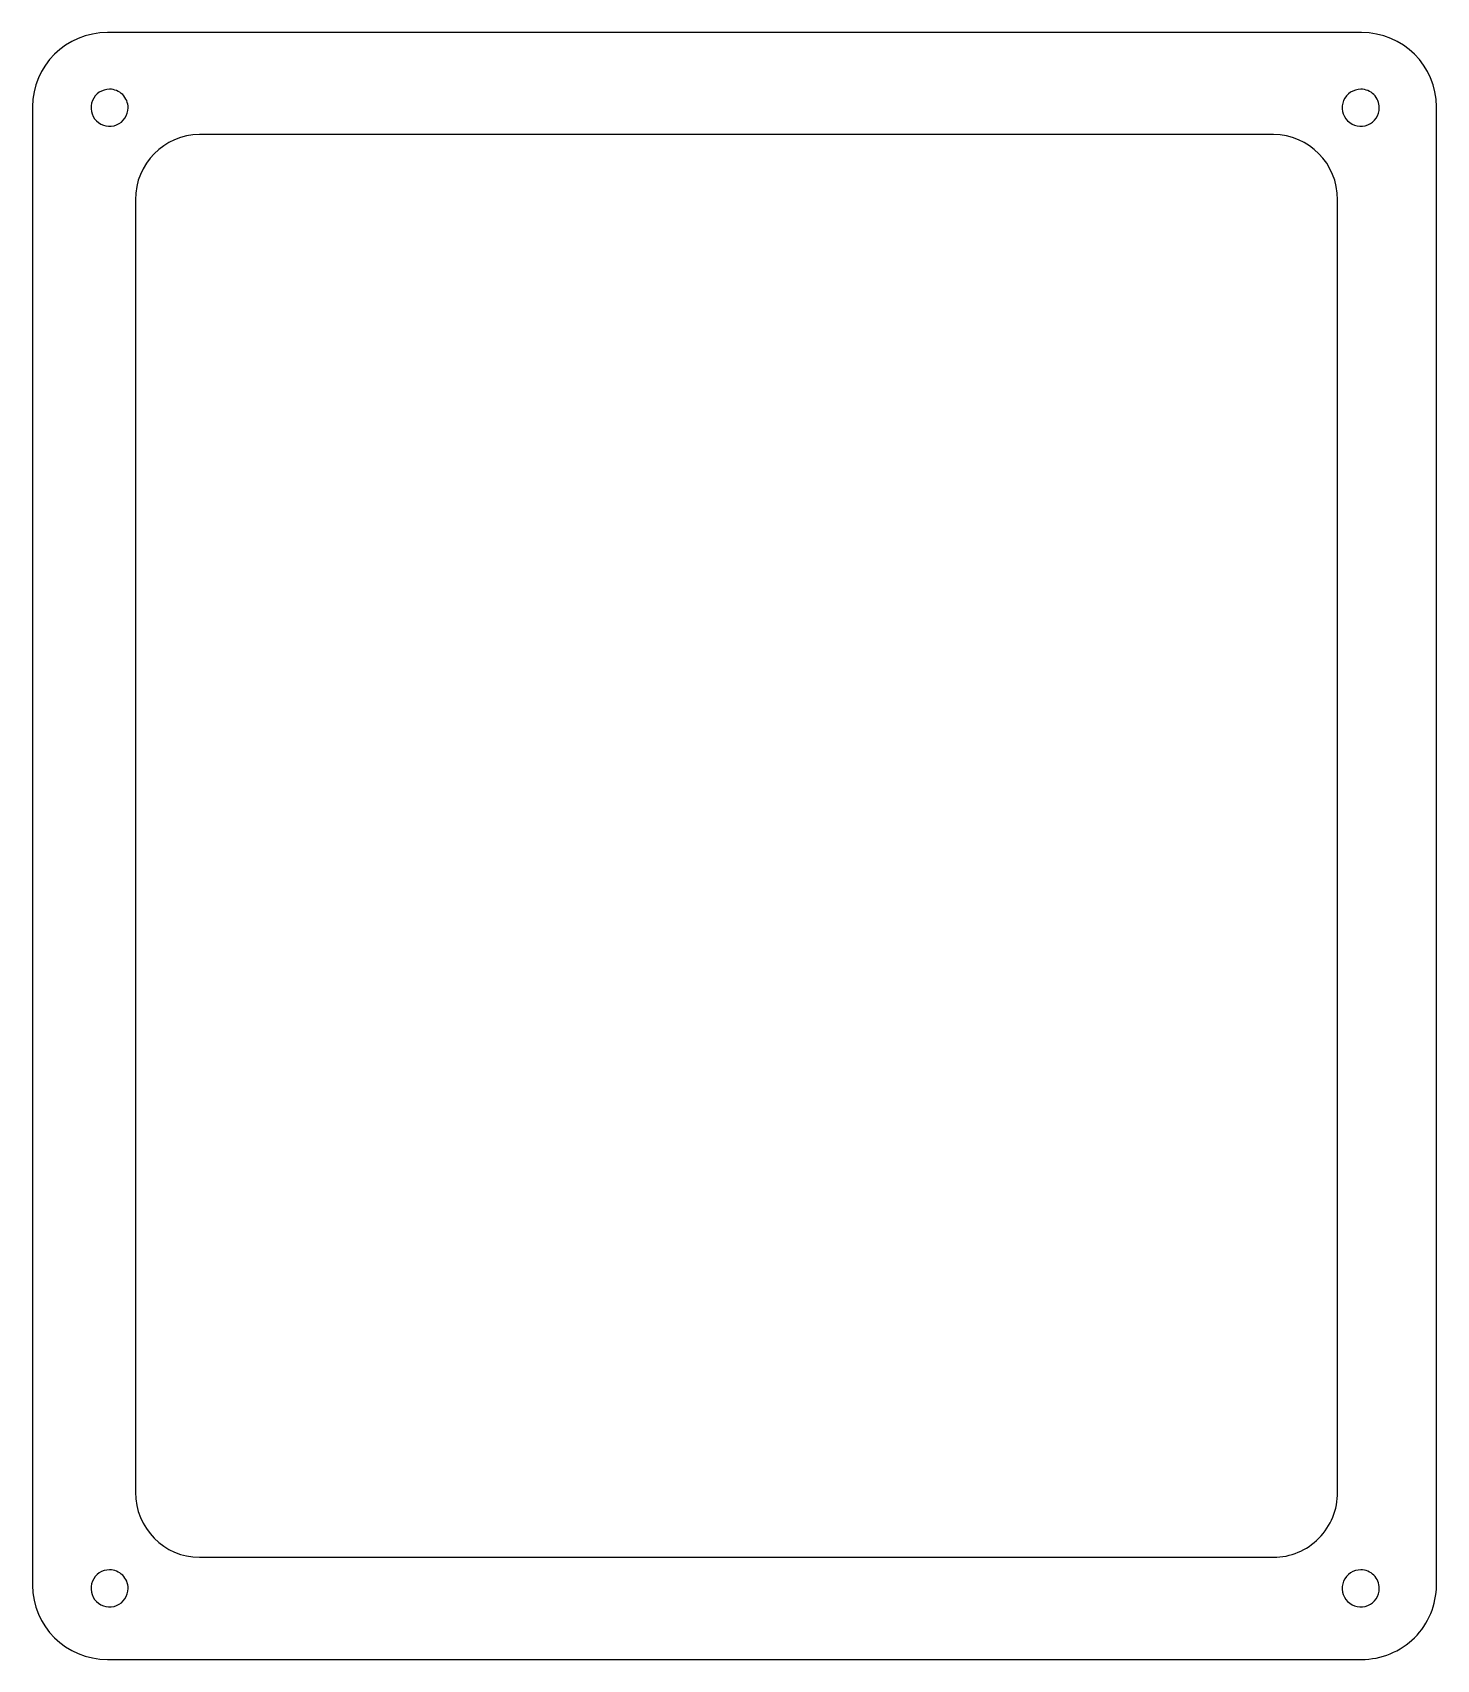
# Model space of a CAD drawing. Extents: x 22957961 to 55005243, y 13157706 to 50310267.
import ezdxf

# ---------------------------------------------------------------- set-up
doc = ezdxf.new("R2010")
doc.units = 0
doc.layers.get('0').update_dxf_attribs({"linetype": 'CONTINUOUS'})

msp = doc.modelspace()

# ---------------------------------------------------------------- linework, layer by layer
at = {"color": 7}
for points in [[(53296054.71288, 50310253.472223), (24667149.05418, 50310253.472223)], [(22957960.656646, 48611851.353711), (22957960.656646, 14856107.91096)], [(55005243.110414, 14856107.91096), (55005243.110414, 48611851.353711)], [(51285721.046111, 47978744.873482), (26770129.290448, 47978744.873482)], [(25306511.872199, 46493603.620256), (25306511.872199, 16976420.042988)], [(52749338.46436, 16976420.042988), (52749338.46436, 46493603.620256)], [(26770129.290448, 15491278.789762), (51285721.046111, 15491278.789762)], [(24667149.05418, 13157705.792448), (53296054.71288, 13157705.792448)]]:
    msp.add_lwpolyline(points, dxfattribs=at)
for points in [[(24716035.404941, 49016193.038821)], [(53277833.439054, 49016193.038821)], [(24716035.404941, 15204065.012899)], [(53277833.439054, 15204065.012899)]]:
    msp.add_lwpolyline(points, close=True, dxfattribs=at)
for points in [[(24667149.05418, 50310266.845468), (23723188.190658, 50310259.45967), (22957960.656646, 49549855.106165), (22957960.656646, 48611851.353764)], [(55005229.652238, 48611851.353711), (55005229.652238, 49549847.720326), (54240008.143656, 50310246.086425), (53296054.71288, 50310253.472223)], [(24324926.030372, 48754862.109645), (24259402.011259, 48596673.13404), (24295620.648868, 48414589.74684), (24416693.249161, 48293517.146547)], [(24716035.404941, 49016193.038821), (24544812.891575, 49016193.038821), (24390450.049485, 48913051.085249), (24324926.030372, 48754862.109645)], [(25015377.560721, 48892201.458107), (24935987.084904, 48971591.933924), (24828310.492565, 49016193.038821), (24716035.404941, 49016193.038821)], [(25139369.141435, 48592859.302327), (25139369.141435, 48705134.389951), (25094768.036538, 48812810.98229), (25015377.560721, 48892201.458107)], [(52886724.064485, 48754862.109645), (52821200.045372, 48596673.13404), (52857418.682981, 48414589.74684), (52978491.283274, 48293517.146547)], [(53277833.439054, 49016193.038821), (53106610.925688, 49016193.038821), (52952248.083599, 48913051.085249), (52886724.064485, 48754862.109645)], [(53577175.594834, 48892201.458107), (53497785.119017, 48971591.933924), (53390108.526678, 49016193.038821), (53277833.439054, 49016193.038821)], [(53701167.175549, 48592859.302327), (53701167.175549, 48705134.389951), (53656566.070651, 48812810.98229), (53577175.594834, 48892201.458107)], [(24878038.212259, 48201749.927758), (25036227.187863, 48267273.946871), (25139369.141435, 48421636.788961), (25139369.141435, 48592859.302327)], [(53439836.246372, 48201749.927758), (53598025.221976, 48267273.946871), (53701167.175549, 48421636.788961), (53701167.175549, 48592859.302327)], [(24416693.249161, 48293517.146547), (24537765.849454, 48172444.546254), (24719849.236654, 48136225.908645), (24878038.212259, 48201749.927758)], [(26770129.290448, 47978756.567507), (25961793.846568, 47978750.109111), (25306511.872199, 47313826.377438), (25306511.872199, 46493603.620302)], [(52749326.939813, 46493603.620256), (52749326.939813, 47313819.919006), (52094050.12516, 47978738.415085), (51285721.046111, 47978744.873482)], [(52978491.283274, 48293517.146547), (53099563.883567, 48172444.546254), (53281647.270768, 48136225.908645), (53439836.246372, 48201749.927758)], [(25306511.872199, 16976420.042988), (25306518.236922, 16156201.852646), (25961798.347128, 15491285.248097), (26770129.290448, 15491278.789762)], [(52320654.847618, 15926266.591812), (52595136.357669, 16204784.603926), (52749338.46436, 16582536.092891), (52749338.46436, 16976420.042988)], [(51285721.046111, 15491278.789762), (51673896.520247, 15491278.789762), (52046173.337566, 15647748.579698), (52320654.847618, 15926266.591812)], [(24324926.030372, 14942734.083722), (24259402.011259, 14784545.108118), (24295620.648868, 14602461.720917), (24416693.249161, 14481389.120624)], [(24716035.404941, 15204065.012899), (24544812.891575, 15204065.012899), (24390450.049485, 15100923.059326), (24324926.030372, 14942734.083722)], [(25015377.560721, 15080073.432185), (24935987.084904, 15159463.908002), (24828310.492565, 15204065.012899), (24716035.404941, 15204065.012899)], [(25139369.141435, 14780731.276404), (25139369.141435, 14893006.364028), (25094768.036538, 15000682.956368), (25015377.560721, 15080073.432185)], [(52886724.064485, 14942734.083722), (52821200.045372, 14784545.108118), (52857418.682981, 14602461.720917), (52978491.283274, 14481389.120624)], [(53277833.439054, 15204065.012899), (53106610.925688, 15204065.012899), (52952248.083599, 15100923.059326), (52886724.064485, 14942734.083722)], [(53577175.594834, 15080073.432185), (53497785.119017, 15159463.908002), (53390108.526678, 15204065.012899), (53277833.439054, 15204065.012899)], [(53701167.175549, 14780731.276404), (53701167.175549, 14893006.364028), (53656566.070651, 15000682.956368), (53577175.594834, 15080073.432185)], [(22957960.656646, 14856107.91096), (22957968.089264, 13918109.381128), (23723193.446338, 13157713.178176), (24667149.05418, 13157705.792448)], [(24878038.212259, 14389621.901836), (25036227.187863, 14455145.920949), (25139369.141435, 14609508.763038), (25139369.141435, 14780731.276404)], [(53439836.246372, 14389621.901836), (53598025.221976, 14455145.920949), (53701167.175549, 14609508.763038), (53701167.175549, 14780731.276404)], [(54504633.419102, 13655156.255779), (54825168.421261, 13973668.438233), (55005243.110414, 14405663.662752), (55005243.110414, 14856107.91096)], [(24416693.249161, 14481389.120624), (24537765.849454, 14360316.520331), (24719849.236654, 14324097.882722), (24878038.212259, 14389621.901836)], [(52978491.283274, 14481389.120624), (53099563.883567, 14360316.520331), (53281647.270768, 14324097.882722), (53439836.246372, 14389621.901836)], [(53296054.71288, 13157705.792448), (53749359.660149, 13157705.792448), (54184098.416943, 13336644.073324), (54504633.419102, 13655156.255779)]]:
    msp.add_open_spline(points, degree=3, dxfattribs=at)

doc.saveas('drawing.dxf')
